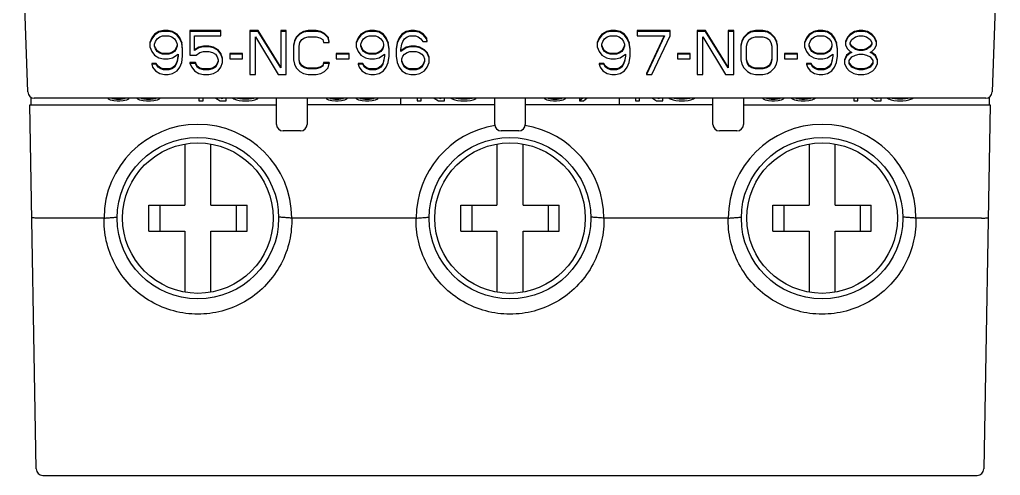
# Model space of a CAD drawing. Header units: millimetres. Extents: x -208796 to -83323, y 30910 to 103951.
# Drawn here: x -100477.19 to -100432.25, y 36242.1 to 36263.01 of the extents above; entities that cross this region are included whole.
import ezdxf
from ezdxf.enums import TextEntityAlignment as Align

# ---------------------------------------------------------------- set-up
doc = ezdxf.new("R2010")
doc.units = ezdxf.units.MM
doc.header["$LTSCALE"] = 3
doc.styles.add('WD_IEC', font='isocp2.shx')

# ---------------------------------------------------------------- blocks, each defined once
blk = doc.blocks.new('*U204')
at = {"color": 7, "linetype": 'Continuous'}
for p, q in [((0.405, -75.56), (0.031, -64.849)), ((44.969, -64.849), (44.595, -75.56)), ((6.417, -72.793), (6.208, -72.919)), ((6.625, -72.751), (6.417, -72.793)), ((6.625, -72.786), (6.417, -72.828)), ((6.417, -72.793), (6.417, -72.828)), ((6.833, -72.751), (6.625, -72.751)), ((6.625, -72.751), (6.625, -72.786)), ((6.833, -72.786), (6.625, -72.786)), ((7.042, -72.793), (6.833, -72.751)), ((6.833, -72.751), (6.833, -72.786)), ((7.042, -72.828), (6.833, -72.786)), ((7.25, -72.919), (7.042, -72.793)), ((7.042, -72.793), (7.042, -72.828)), ((9.25, -72.751), (7.833, -72.751)), ((7.833, -72.751), (7.833, -73.876)), ((9.25, -72.786), (7.833, -72.786)), ((9.25, -72.996), (9.25, -72.751)), ((10.958, -72.751), (10.583, -72.751)), ((10.583, -72.751), (10.583, -74.756)), ((10.958, -72.786), (10.583, -72.786)), ((12, -74.428), (10.958, -72.751)), ((10.958, -72.751), (10.958, -72.786)), ((12, -74.462), (10.958, -72.786)), ((12.25, -72.751), (12, -72.751)), ((12, -72.751), (12, -74.462)), ((12.25, -72.786), (12, -72.786)), ((12.25, -74.756), (12.25, -72.751)), ((13.042, -72.793), (12.875, -72.877)), ((13.25, -72.751), (13.042, -72.793)), ((13.25, -72.786), (13.042, -72.828)), ((13.042, -72.793), (13.042, -72.828)), ((13.625, -72.751), (13.25, -72.751)), ((13.25, -72.751), (13.25, -72.786)), ((13.625, -72.786), (13.25, -72.786)), ((13.833, -72.793), (13.625, -72.751)), ((13.625, -72.751), (13.625, -72.786)), ((13.833, -72.828), (13.625, -72.786)), ((14, -72.877), (13.833, -72.793)), ((13.833, -72.793), (13.833, -72.828)), ((15.875, -72.793), (15.667, -72.919)), ((16.083, -72.751), (15.875, -72.793)), ((16.083, -72.786), (15.875, -72.828)), ((15.875, -72.793), (15.875, -72.828)), ((16.292, -72.751), (16.083, -72.751)), ((16.083, -72.751), (16.083, -72.786)), ((16.292, -72.786), (16.083, -72.786)), ((16.5, -72.793), (16.292, -72.751)), ((16.292, -72.751), (16.292, -72.786)), ((16.5, -72.828), (16.292, -72.786)), ((16.708, -72.919), (16.5, -72.793)), ((16.5, -72.793), (16.5, -72.828)), ((17.75, -72.793), (17.542, -72.919)), ((17.958, -72.751), (17.75, -72.793)), ((17.958, -72.786), (17.75, -72.828)), ((17.75, -72.793), (17.75, -72.828)), ((18.125, -72.751), (17.958, -72.751)), ((17.958, -72.751), (17.958, -72.786)), ((18.125, -72.786), (17.958, -72.786)), ((18.333, -72.793), (18.125, -72.751)), ((18.125, -72.751), (18.125, -72.786)), ((18.333, -72.828), (18.125, -72.786)), ((18.542, -72.919), (18.333, -72.793)), ((18.333, -72.793), (18.333, -72.828)), ((26.917, -72.793), (26.708, -72.919)), ((27.125, -72.751), (26.917, -72.793)), ((27.125, -72.786), (26.917, -72.828)), ((26.917, -72.793), (26.917, -72.828)), ((27.333, -72.751), (27.125, -72.751)), ((27.125, -72.751), (27.125, -72.786)), ((27.333, -72.786), (27.125, -72.786)), ((27.542, -72.793), (27.333, -72.751)), ((27.333, -72.751), (27.333, -72.786)), ((27.542, -72.828), (27.333, -72.786)), ((27.75, -72.919), (27.542, -72.793)), ((27.542, -72.793), (27.542, -72.828)), ((29.833, -72.751), (28.333, -72.751)), ((28.333, -72.751), (28.333, -72.996)), ((29.833, -72.786), (28.333, -72.786)), ((29.833, -72.996), (29.833, -72.751)), ((31.458, -72.751), (31.083, -72.751)), ((31.083, -72.751), (31.083, -74.756)), ((31.458, -72.786), (31.083, -72.786)), ((32.5, -74.428), (31.458, -72.751)), ((31.458, -72.751), (31.458, -72.786)), ((32.5, -74.462), (31.458, -72.786)), ((32.75, -72.751), (32.5, -72.751)), ((32.5, -72.751), (32.5, -74.462)), ((32.75, -72.786), (32.5, -72.786)), ((32.75, -74.756), (32.75, -72.751)), ((33.542, -72.793), (33.375, -72.877)), ((33.75, -72.751), (33.542, -72.793)), ((33.75, -72.786), (33.542, -72.828)), ((33.542, -72.793), (33.542, -72.828)), ((34.083, -72.751), (33.75, -72.751)), ((33.75, -72.751), (33.75, -72.786)), ((34.083, -72.786), (33.75, -72.786)), ((34.292, -72.793), (34.083, -72.751)), ((34.083, -72.751), (34.083, -72.786)), ((34.292, -72.828), (34.083, -72.786)), ((34.458, -72.877), (34.292, -72.793)), ((34.292, -72.793), (34.292, -72.828)), ((36.417, -72.793), (36.208, -72.919)), ((36.625, -72.751), (36.417, -72.793)), ((36.625, -72.786), (36.417, -72.828)), ((36.417, -72.793), (36.417, -72.828)), ((36.833, -72.751), (36.625, -72.751)), ((36.625, -72.751), (36.625, -72.786)), ((36.833, -72.786), (36.625, -72.786)), ((37.042, -72.793), (36.833, -72.751)), ((36.833, -72.751), (36.833, -72.786)), ((37.042, -72.828), (36.833, -72.786)), ((37.25, -72.919), (37.042, -72.793)), ((37.042, -72.793), (37.042, -72.828)), ((38.292, -72.793), (38.083, -72.919)), ((38.5, -72.751), (38.292, -72.793)), ((38.5, -72.786), (38.292, -72.828)), ((38.292, -72.793), (38.292, -72.828)), ((38.667, -72.751), (38.5, -72.751)), ((38.5, -72.751), (38.5, -72.786)), ((38.667, -72.786), (38.5, -72.786)), ((38.875, -72.793), (38.667, -72.751)), ((38.667, -72.751), (38.667, -72.786)), ((38.875, -72.828), (38.667, -72.786)), ((39.083, -72.919), (38.875, -72.793)), ((38.875, -72.793), (38.875, -72.828)), ((6.083, -73.087), (6, -73.296)), ((6.083, -73.121), (6, -73.331)), ((6.208, -72.919), (6.083, -73.087)), ((6.208, -72.954), (6.083, -73.121)), ((6.083, -73.087), (6.083, -73.121)), ((6.417, -72.828), (6.208, -72.954)), ((6.208, -72.919), (6.208, -72.954)), ((6.208, -73.373), (6.25, -73.247)), ((6.25, -73.247), (6.333, -73.121)), ((6.333, -73.121), (6.458, -73.037)), ((6.458, -73.037), (6.583, -72.996)), ((6.583, -72.996), (6.875, -72.996)), ((6.875, -72.996), (7, -73.037)), ((7, -73.037), (7.125, -73.121)), ((7.25, -72.954), (7.042, -72.828)), ((7.125, -73.121), (7.208, -73.247)), ((7.208, -73.247), (7.25, -73.373)), ((7.375, -73.087), (7.25, -72.919)), ((7.25, -72.919), (7.25, -72.954)), ((7.375, -73.121), (7.25, -72.954)), ((7.458, -73.296), (7.375, -73.087)), ((7.375, -73.087), (7.375, -73.121)), ((7.458, -73.331), (7.375, -73.121)), ((8.042, -72.996), (9.25, -72.996)), ((8.042, -73.666), (8.042, -72.996)), ((10.833, -73.037), (11.875, -74.756)), ((10.833, -74.756), (10.833, -73.037)), ((12.625, -73.212), (12.583, -73.422)), ((12.625, -73.247), (12.583, -73.457)), ((12.708, -73.045), (12.625, -73.212)), ((12.708, -73.079), (12.625, -73.247)), ((12.625, -73.212), (12.625, -73.247)), ((12.875, -72.877), (12.708, -73.045)), ((12.875, -72.912), (12.708, -73.079)), ((12.708, -73.045), (12.708, -73.079)), ((13.042, -72.828), (12.875, -72.912)), ((12.875, -72.877), (12.875, -72.912)), ((12.875, -73.289), (12.958, -73.163)), ((12.958, -73.163), (13.083, -73.079)), ((13.083, -73.079), (13.25, -73.037)), ((13.25, -73.037), (13.625, -73.037)), ((13.625, -73.037), (13.792, -73.079)), ((13.792, -73.079), (13.917, -73.163)), ((14, -72.912), (13.833, -72.828)), ((13.917, -73.163), (13.958, -73.289)), ((14.167, -73.045), (14, -72.877)), ((14, -72.877), (14, -72.912)), ((14.167, -73.079), (14, -72.912)), ((14.208, -73.254), (14.167, -73.045)), ((14.167, -73.045), (14.167, -73.079)), ((14.208, -73.289), (14.167, -73.079)), ((15.542, -73.087), (15.458, -73.296)), ((15.542, -73.121), (15.458, -73.331)), ((15.667, -72.919), (15.542, -73.087)), ((15.667, -72.954), (15.542, -73.121)), ((15.542, -73.087), (15.542, -73.121)), ((15.875, -72.828), (15.667, -72.954)), ((15.667, -72.919), (15.667, -72.954)), ((15.667, -73.373), (15.708, -73.247)), ((15.708, -73.247), (15.792, -73.121)), ((15.792, -73.121), (15.917, -73.037)), ((15.917, -73.037), (16.042, -72.996)), ((16.042, -72.996), (16.333, -72.996)), ((16.333, -72.996), (16.458, -73.037)), ((16.458, -73.037), (16.583, -73.121)), ((16.708, -72.954), (16.5, -72.828)), ((16.583, -73.121), (16.667, -73.247)), ((16.667, -73.247), (16.708, -73.373)), ((16.833, -73.087), (16.708, -72.919)), ((16.708, -72.919), (16.708, -72.954)), ((16.833, -73.121), (16.708, -72.954)), ((16.917, -73.296), (16.833, -73.087)), ((16.833, -73.087), (16.833, -73.121)), ((16.917, -73.331), (16.833, -73.121)), ((17.417, -73.087), (17.333, -73.296)), ((17.417, -73.121), (17.333, -73.331)), ((17.542, -72.919), (17.417, -73.087)), ((17.542, -72.954), (17.417, -73.121)), ((17.417, -73.087), (17.417, -73.121)), ((17.75, -72.828), (17.542, -72.954)), ((17.542, -72.919), (17.542, -72.954)), ((17.542, -73.373), (17.583, -73.247)), ((17.583, -73.247), (17.667, -73.121)), ((17.667, -73.121), (17.792, -73.037)), ((17.792, -73.037), (17.917, -72.996)), ((17.917, -72.996), (18.167, -72.996)), ((18.167, -72.996), (18.292, -73.037)), ((18.292, -73.037), (18.417, -73.121)), ((18.542, -72.954), (18.333, -72.828)), ((18.417, -73.121), (18.5, -73.247)), ((18.5, -73.247), (18.708, -73.247)), ((18.667, -73.087), (18.542, -72.919)), ((18.542, -72.919), (18.542, -72.954)), ((18.667, -73.121), (18.542, -72.954)), ((18.708, -73.212), (18.667, -73.087)), ((18.667, -73.087), (18.667, -73.121)), ((18.708, -73.247), (18.667, -73.121)), ((26.583, -73.087), (26.5, -73.296)), ((26.583, -73.121), (26.5, -73.331)), ((26.708, -72.919), (26.583, -73.087)), ((26.708, -72.954), (26.583, -73.121)), ((26.583, -73.087), (26.583, -73.121)), ((26.917, -72.828), (26.708, -72.954)), ((26.708, -72.919), (26.708, -72.954)), ((26.708, -73.373), (26.75, -73.247)), ((26.75, -73.247), (26.833, -73.121)), ((26.833, -73.121), (26.958, -73.037)), ((26.958, -73.037), (27.083, -72.996)), ((27.083, -72.996), (27.375, -72.996)), ((27.375, -72.996), (27.5, -73.037)), ((27.5, -73.037), (27.625, -73.121)), ((27.75, -72.954), (27.542, -72.828)), ((27.625, -73.121), (27.708, -73.247)), ((27.708, -73.247), (27.75, -73.373)), ((27.875, -73.087), (27.75, -72.919)), ((27.75, -72.919), (27.75, -72.954)), ((27.875, -73.121), (27.75, -72.954)), ((27.958, -73.296), (27.875, -73.087)), ((27.875, -73.087), (27.875, -73.121)), ((27.958, -73.331), (27.875, -73.121)), ((28.333, -72.996), (29.583, -72.996)), ((29.567, -72.996), (28.75, -74.721)), ((29.583, -72.996), (28.75, -74.756)), ((29, -74.756), (29.833, -72.996)), ((31.333, -73.037), (32.375, -74.756)), ((31.333, -74.756), (31.333, -73.037)), ((33.125, -73.212), (33.083, -73.422)), ((33.125, -73.247), (33.083, -73.457)), ((33.208, -73.045), (33.125, -73.212)), ((33.208, -73.079), (33.125, -73.247)), ((33.125, -73.212), (33.125, -73.247)), ((33.375, -72.877), (33.208, -73.045)), ((33.375, -72.912), (33.208, -73.079)), ((33.208, -73.045), (33.208, -73.079)), ((33.542, -72.828), (33.375, -72.912)), ((33.375, -72.877), (33.375, -72.912)), ((33.375, -73.289), (33.458, -73.163)), ((33.458, -73.163), (33.583, -73.079)), ((33.583, -73.079), (33.75, -73.037)), ((33.75, -73.037), (34.083, -73.037)), ((34.083, -73.037), (34.25, -73.079)), ((34.25, -73.079), (34.375, -73.163)), ((34.458, -72.912), (34.292, -72.828)), ((34.375, -73.163), (34.458, -73.289)), ((34.625, -73.045), (34.458, -72.877)), ((34.458, -72.877), (34.458, -72.912)), ((34.625, -73.079), (34.458, -72.912)), ((34.708, -73.212), (34.625, -73.045)), ((34.625, -73.045), (34.625, -73.079)), ((34.708, -73.247), (34.625, -73.079)), ((34.75, -73.422), (34.708, -73.212)), ((34.708, -73.212), (34.708, -73.247)), ((34.75, -73.457), (34.708, -73.247)), ((36.083, -73.087), (36, -73.296)), ((36.083, -73.121), (36, -73.331)), ((36.208, -72.919), (36.083, -73.087)), ((36.208, -72.954), (36.083, -73.121)), ((36.083, -73.087), (36.083, -73.121)), ((36.417, -72.828), (36.208, -72.954)), ((36.208, -72.919), (36.208, -72.954)), ((36.208, -73.373), (36.25, -73.247)), ((36.25, -73.247), (36.333, -73.121)), ((36.333, -73.121), (36.458, -73.037)), ((36.458, -73.037), (36.583, -72.996)), ((36.583, -72.996), (36.875, -72.996)), ((36.875, -72.996), (37, -73.037)), ((37, -73.037), (37.125, -73.121)), ((37.25, -72.954), (37.042, -72.828)), ((37.125, -73.121), (37.208, -73.247)), ((37.208, -73.247), (37.25, -73.373)), ((37.375, -73.087), (37.25, -72.919)), ((37.25, -72.919), (37.25, -72.954)), ((37.375, -73.121), (37.25, -72.954)), ((37.458, -73.296), (37.375, -73.087)), ((37.375, -73.087), (37.375, -73.121)), ((37.458, -73.331), (37.375, -73.121)), ((37.958, -73.045), (37.875, -73.254)), ((37.958, -73.079), (37.875, -73.289)), ((38.083, -72.919), (37.958, -73.045)), ((38.083, -72.954), (37.958, -73.079)), ((37.958, -73.045), (37.958, -73.079)), ((38.292, -72.828), (38.083, -72.954)), ((38.083, -72.919), (38.083, -72.954)), ((38.083, -73.289), (38.167, -73.163)), ((38.167, -73.163), (38.333, -73.037)), ((38.333, -73.037), (38.5, -72.996)), ((38.5, -72.996), (38.667, -72.996)), ((38.667, -72.996), (38.833, -73.037)), ((38.833, -73.037), (39, -73.163)), ((39.083, -72.954), (38.875, -72.828)), ((39, -73.163), (39.083, -73.289)), ((39.208, -73.045), (39.083, -72.919)), ((39.083, -72.919), (39.083, -72.954)), ((39.208, -73.079), (39.083, -72.954)), ((39.292, -73.254), (39.208, -73.045)), ((39.208, -73.045), (39.208, -73.079)), ((39.292, -73.289), (39.208, -73.079)), ((6, -73.296), (6, -73.498)), ((6, -73.498), (6.083, -73.708)), ((6.208, -73.457), (6.208, -73.373)), ((6.25, -73.582), (6.208, -73.457)), ((6.25, -73.548), (6.219, -73.453)), ((6.333, -73.673), (6.25, -73.548)), ((6.333, -73.708), (6.25, -73.582)), ((6.458, -73.757), (6.333, -73.673)), ((6.333, -73.673), (6.333, -73.708)), ((7.125, -73.673), (7, -73.757)), ((7.208, -73.548), (7.125, -73.673)), ((7.208, -73.582), (7.125, -73.708)), ((7.125, -73.673), (7.125, -73.708)), ((7.25, -73.422), (7.208, -73.548)), ((7.25, -73.457), (7.208, -73.582)), ((7.208, -73.548), (7.208, -73.582)), ((7.25, -73.373), (7.25, -73.457)), ((7.5, -73.589), (7.458, -73.296)), ((7.458, -73.296), (7.458, -73.331)), ((7.5, -73.624), (7.458, -73.331)), ((7.5, -73.918), (7.5, -73.624)), ((8.25, -73.506), (8.042, -73.631)), ((8.25, -73.54), (8.042, -73.666)), ((8.458, -73.464), (8.25, -73.506)), ((8.458, -73.498), (8.25, -73.54)), ((8.25, -73.506), (8.25, -73.54)), ((8.708, -73.464), (8.458, -73.464)), ((8.458, -73.464), (8.458, -73.498)), ((8.708, -73.498), (8.458, -73.498)), ((8.917, -73.506), (8.708, -73.464)), ((8.708, -73.464), (8.708, -73.498)), ((8.917, -73.54), (8.708, -73.498)), ((9.125, -73.631), (8.917, -73.506)), ((8.917, -73.506), (8.917, -73.54)), ((9.125, -73.666), (8.917, -73.54)), ((9.25, -73.799), (9.125, -73.631)), ((9.125, -73.631), (9.125, -73.666)), ((9.25, -73.834), (9.125, -73.666)), ((12.583, -73.457), (12.583, -74.085)), ((12.833, -73.457), (12.875, -73.289)), ((12.833, -74.085), (12.833, -73.457)), ((13.958, -73.289), (14.208, -73.289)), ((15.458, -73.296), (15.458, -73.498)), ((15.458, -73.498), (15.542, -73.708)), ((15.667, -73.457), (15.667, -73.373)), ((15.708, -73.582), (15.667, -73.457)), ((15.708, -73.548), (15.677, -73.453)), ((15.792, -73.673), (15.708, -73.548)), ((15.708, -73.548), (15.708, -73.582)), ((15.792, -73.708), (15.708, -73.582)), ((15.917, -73.757), (15.792, -73.673)), ((15.792, -73.673), (15.792, -73.708)), ((16.583, -73.673), (16.458, -73.757)), ((16.667, -73.548), (16.583, -73.673)), ((16.667, -73.582), (16.583, -73.708)), ((16.583, -73.673), (16.583, -73.708)), ((16.708, -73.422), (16.667, -73.548)), ((16.708, -73.457), (16.667, -73.582)), ((16.667, -73.548), (16.667, -73.582)), ((16.708, -73.373), (16.708, -73.457)), ((16.958, -73.589), (16.917, -73.296)), ((16.917, -73.296), (16.917, -73.331)), ((16.958, -73.624), (16.917, -73.331)), ((16.958, -73.918), (16.958, -73.624)), ((17.333, -73.296), (17.292, -73.589)), ((17.333, -73.331), (17.292, -73.624)), ((17.292, -73.624), (17.292, -73.918)), ((17.333, -73.296), (17.333, -73.331)), ((17.5, -73.624), (17.542, -73.373)), ((17.75, -73.506), (17.5, -73.673)), ((17.75, -73.54), (17.5, -73.708)), ((17.5, -73.708), (17.5, -73.624)), ((17.958, -73.464), (17.75, -73.506)), ((17.958, -73.498), (17.75, -73.54)), ((17.75, -73.506), (17.75, -73.54)), ((18.167, -73.464), (17.958, -73.464)), ((17.958, -73.464), (17.958, -73.498)), ((18.167, -73.498), (17.958, -73.498)), ((18.375, -73.506), (18.167, -73.464)), ((18.167, -73.464), (18.167, -73.498)), ((18.375, -73.54), (18.167, -73.498)), ((18.583, -73.631), (18.375, -73.506)), ((18.375, -73.506), (18.375, -73.54)), ((18.583, -73.666), (18.375, -73.54)), ((18.708, -73.757), (18.583, -73.631)), ((18.583, -73.631), (18.583, -73.666)), ((18.708, -73.792), (18.583, -73.666)), ((26.5, -73.296), (26.5, -73.498)), ((26.5, -73.498), (26.583, -73.708)), ((26.708, -73.457), (26.708, -73.373)), ((26.75, -73.582), (26.708, -73.457)), ((26.75, -73.548), (26.719, -73.453)), ((26.833, -73.673), (26.75, -73.548)), ((26.75, -73.548), (26.75, -73.582)), ((26.833, -73.708), (26.75, -73.582)), ((26.958, -73.757), (26.833, -73.673)), ((26.833, -73.673), (26.833, -73.708)), ((27.625, -73.673), (27.5, -73.757)), ((27.708, -73.548), (27.625, -73.673)), ((27.708, -73.582), (27.625, -73.708)), ((27.625, -73.673), (27.625, -73.708)), ((27.75, -73.422), (27.708, -73.548)), ((27.75, -73.457), (27.708, -73.582)), ((27.708, -73.548), (27.708, -73.582)), ((27.75, -73.373), (27.75, -73.457)), ((28, -73.589), (27.958, -73.296)), ((27.958, -73.296), (27.958, -73.331)), ((28, -73.624), (27.958, -73.331)), ((28, -73.918), (28, -73.624)), ((33.083, -73.457), (33.083, -74.085)), ((33.333, -73.457), (33.375, -73.289)), ((33.333, -74.085), (33.333, -73.457)), ((34.458, -73.289), (34.5, -73.457)), ((34.5, -73.457), (34.5, -74.085)), ((34.75, -74.085), (34.75, -73.457)), ((36, -73.296), (36, -73.498)), ((36, -73.498), (36.083, -73.708)), ((36.208, -73.457), (36.208, -73.373)), ((36.25, -73.582), (36.208, -73.457)), ((36.25, -73.548), (36.219, -73.453)), ((36.333, -73.673), (36.25, -73.548)), ((36.25, -73.548), (36.25, -73.582)), ((36.333, -73.708), (36.25, -73.582)), ((36.458, -73.757), (36.333, -73.673)), ((36.333, -73.673), (36.333, -73.708)), ((37.125, -73.673), (37, -73.757)), ((37.208, -73.548), (37.125, -73.673)), ((37.208, -73.582), (37.125, -73.708)), ((37.125, -73.673), (37.125, -73.708)), ((37.25, -73.422), (37.208, -73.548)), ((37.25, -73.457), (37.208, -73.582)), ((37.208, -73.548), (37.208, -73.582)), ((37.25, -73.373), (37.25, -73.457)), ((37.5, -73.589), (37.458, -73.296)), ((37.458, -73.296), (37.458, -73.331)), ((37.5, -73.624), (37.458, -73.331)), ((37.5, -73.918), (37.5, -73.624)), ((37.875, -73.254), (37.875, -73.415)), ((37.875, -73.415), (37.958, -73.582)), ((37.958, -73.582), (38.083, -73.708)), ((38.083, -73.373), (38.083, -73.289)), ((38.167, -73.464), (38.083, -73.338)), ((38.167, -73.498), (38.083, -73.373)), ((38.333, -73.589), (38.167, -73.464)), ((38.167, -73.464), (38.167, -73.498)), ((38.333, -73.624), (38.167, -73.498)), ((38.5, -73.631), (38.333, -73.589)), ((38.333, -73.589), (38.333, -73.624)), ((38.5, -73.666), (38.333, -73.624)), ((38.667, -73.631), (38.5, -73.631)), ((38.5, -73.631), (38.5, -73.666)), ((38.667, -73.666), (38.5, -73.666)), ((38.833, -73.589), (38.667, -73.631)), ((38.833, -73.624), (38.667, -73.666)), ((38.667, -73.631), (38.667, -73.666)), ((39, -73.464), (38.833, -73.589)), ((39, -73.498), (38.833, -73.624)), ((38.833, -73.589), (38.833, -73.624)), ((39.083, -73.338), (39, -73.464)), ((39.083, -73.373), (39, -73.498)), ((39, -73.464), (39, -73.498)), ((39.083, -73.289), (39.083, -73.373)), ((39.083, -73.708), (39.208, -73.582)), ((39.208, -73.582), (39.292, -73.415)), ((39.292, -73.415), (39.292, -73.254)), ((6.083, -73.708), (6.208, -73.876)), ((6.208, -73.876), (6.417, -74.001)), ((6.458, -73.792), (6.333, -73.708)), ((6.417, -74.001), (6.625, -74.043)), ((6.583, -73.799), (6.458, -73.757)), ((6.458, -73.757), (6.458, -73.792)), ((6.583, -73.834), (6.458, -73.792)), ((6.875, -73.799), (6.583, -73.799)), ((6.583, -73.799), (6.583, -73.834)), ((6.875, -73.834), (6.583, -73.834)), ((6.625, -74.043), (6.833, -74.043)), ((6.833, -74.043), (7.042, -74.001)), ((7, -73.757), (6.875, -73.799)), ((7, -73.792), (6.875, -73.834)), ((6.875, -73.799), (6.875, -73.834)), ((7.125, -73.708), (7, -73.792)), ((7, -73.757), (7, -73.792)), ((7.042, -74.001), (7.292, -73.834)), ((7.25, -74.134), (7.208, -74.26)), ((7.286, -73.917), (7.25, -74.134)), ((7.292, -73.918), (7.25, -74.169)), ((7.25, -74.134), (7.25, -74.169)), ((7.292, -73.834), (7.292, -73.918)), ((7.458, -74.211), (7.5, -73.918)), ((7.833, -73.876), (8.125, -73.876)), ((8.125, -73.876), (8.292, -73.75)), ((8.292, -73.75), (8.458, -73.708)), ((8.458, -73.708), (8.708, -73.708)), ((8.708, -73.708), (8.875, -73.75)), ((8.875, -73.75), (9, -73.834)), ((9, -73.834), (9.083, -73.959)), ((9.083, -73.959), (9.125, -74.085)), ((9.125, -74.134), (9.083, -74.26)), ((9.125, -74.085), (9.125, -74.169)), ((9.333, -74.009), (9.25, -73.799)), ((9.25, -73.799), (9.25, -73.834)), ((9.333, -74.043), (9.25, -73.834)), ((9.333, -74.211), (9.333, -74.009)), ((10.25, -73.799), (9.667, -73.799)), ((9.667, -73.799), (9.667, -74.043)), ((10.25, -73.834), (9.667, -73.834)), ((9.667, -74.043), (10.25, -74.043)), ((10.25, -74.043), (10.25, -73.799)), ((12.583, -74.085), (12.625, -74.295)), ((12.875, -74.253), (12.833, -74.085)), ((12.875, -74.218), (12.841, -74.083)), ((15.125, -73.799), (14.542, -73.799)), ((14.542, -73.799), (14.542, -74.043)), ((15.125, -73.834), (14.542, -73.834)), ((14.542, -74.043), (15.125, -74.043)), ((15.125, -74.043), (15.125, -73.799)), ((15.542, -73.708), (15.667, -73.876)), ((15.667, -73.876), (15.875, -74.001)), ((15.917, -73.792), (15.792, -73.708)), ((15.875, -74.001), (16.083, -74.043)), ((16.042, -73.799), (15.917, -73.757)), ((15.917, -73.757), (15.917, -73.792)), ((16.042, -73.834), (15.917, -73.792)), ((16.333, -73.799), (16.042, -73.799)), ((16.042, -73.799), (16.042, -73.834)), ((16.333, -73.834), (16.042, -73.834)), ((16.083, -74.043), (16.292, -74.043)), ((16.292, -74.043), (16.5, -74.001)), ((16.458, -73.757), (16.333, -73.799)), ((16.458, -73.792), (16.333, -73.834)), ((16.333, -73.799), (16.333, -73.834)), ((16.583, -73.708), (16.458, -73.792)), ((16.458, -73.757), (16.458, -73.792)), ((16.5, -74.001), (16.75, -73.834)), ((16.708, -74.134), (16.667, -74.26)), ((16.744, -73.917), (16.708, -74.134)), ((16.75, -73.918), (16.708, -74.169)), ((16.708, -74.134), (16.708, -74.169)), ((16.75, -73.834), (16.75, -73.918)), ((16.917, -74.211), (16.958, -73.918)), ((17.292, -73.918), (17.333, -74.211)), ((17.542, -74.043), (17.583, -73.918)), ((17.542, -74.169), (17.542, -74.043)), ((17.583, -73.918), (17.667, -73.834)), ((17.667, -73.834), (17.792, -73.75)), ((17.792, -73.75), (17.917, -73.708)), ((17.917, -73.708), (18.208, -73.708)), ((18.208, -73.708), (18.333, -73.75)), ((18.333, -73.75), (18.458, -73.834)), ((18.458, -73.834), (18.542, -73.918)), ((18.542, -73.918), (18.583, -74.043)), ((18.583, -74.134), (18.542, -74.26)), ((18.583, -74.043), (18.583, -74.169)), ((18.792, -73.967), (18.708, -73.757)), ((18.708, -73.757), (18.708, -73.792)), ((18.792, -74.001), (18.708, -73.792)), ((18.792, -74.211), (18.792, -73.967)), ((26.583, -73.708), (26.708, -73.876)), ((26.708, -73.876), (26.917, -74.001)), ((26.958, -73.792), (26.833, -73.708)), ((26.917, -74.001), (27.125, -74.043)), ((27.083, -73.799), (26.958, -73.757)), ((26.958, -73.757), (26.958, -73.792)), ((27.083, -73.834), (26.958, -73.792)), ((27.375, -73.799), (27.083, -73.799)), ((27.083, -73.799), (27.083, -73.834)), ((27.375, -73.834), (27.083, -73.834)), ((27.125, -74.043), (27.333, -74.043)), ((27.333, -74.043), (27.542, -74.001)), ((27.5, -73.757), (27.375, -73.799)), ((27.5, -73.792), (27.375, -73.834)), ((27.375, -73.799), (27.375, -73.834)), ((27.625, -73.708), (27.5, -73.792)), ((27.5, -73.757), (27.5, -73.792)), ((27.542, -74.001), (27.792, -73.834)), ((27.75, -74.134), (27.708, -74.26)), ((27.786, -73.917), (27.75, -74.134)), ((27.792, -73.918), (27.75, -74.169)), ((27.75, -74.134), (27.75, -74.169)), ((27.792, -73.834), (27.792, -73.918)), ((27.958, -74.211), (28, -73.918)), ((30.75, -73.799), (30.167, -73.799)), ((30.167, -73.799), (30.167, -74.043)), ((30.75, -73.834), (30.167, -73.834)), ((30.167, -74.043), (30.75, -74.043)), ((30.75, -74.043), (30.75, -73.799)), ((33.083, -74.085), (33.125, -74.295)), ((33.375, -74.253), (33.333, -74.085)), ((33.375, -74.218), (33.341, -74.083)), ((34.5, -74.05), (34.458, -74.218)), ((34.5, -74.085), (34.458, -74.253)), ((34.708, -74.295), (34.75, -74.085)), ((35.667, -73.799), (35.083, -73.799)), ((35.083, -73.799), (35.083, -74.043)), ((35.667, -73.834), (35.083, -73.834)), ((35.083, -74.043), (35.667, -74.043)), ((35.667, -74.043), (35.667, -73.799)), ((36.083, -73.708), (36.208, -73.876)), ((36.208, -73.876), (36.417, -74.001)), ((36.458, -73.792), (36.333, -73.708)), ((36.417, -74.001), (36.625, -74.043)), ((36.583, -73.799), (36.458, -73.757)), ((36.458, -73.757), (36.458, -73.792)), ((36.583, -73.834), (36.458, -73.792)), ((36.875, -73.799), (36.583, -73.799)), ((36.583, -73.799), (36.583, -73.834)), ((36.875, -73.834), (36.583, -73.834)), ((36.625, -74.043), (36.833, -74.043)), ((36.833, -74.043), (37.042, -74.001)), ((37, -73.757), (36.875, -73.799)), ((37, -73.792), (36.875, -73.834)), ((36.875, -73.799), (36.875, -73.834)), ((37.125, -73.708), (37, -73.792)), ((37, -73.757), (37, -73.792)), ((37.042, -74.001), (37.292, -73.834)), ((37.25, -74.134), (37.208, -74.26)), ((37.286, -73.917), (37.25, -74.134)), ((37.292, -73.918), (37.25, -74.169)), ((37.25, -74.134), (37.25, -74.169)), ((37.292, -73.834), (37.292, -73.918)), ((37.458, -74.211), (37.5, -73.918)), ((37.917, -73.883), (37.833, -74.092)), ((37.917, -73.918), (37.833, -74.127)), ((37.833, -74.092), (37.833, -74.253)), ((38.083, -73.757), (37.917, -73.883)), ((38.083, -73.792), (37.917, -73.918)), ((37.917, -73.883), (37.917, -73.918)), ((38.042, -74.127), (38.167, -73.959)), ((38.042, -74.253), (38.042, -74.127)), ((38.083, -73.708), (38.167, -73.75)), ((38.132, -73.733), (38.083, -73.757)), ((38.167, -73.75), (38.083, -73.792)), ((38.083, -73.757), (38.083, -73.792)), ((38.167, -73.959), (38.333, -73.876)), ((38.333, -73.876), (38.5, -73.834)), ((38.5, -73.834), (38.667, -73.834)), ((38.667, -73.834), (38.833, -73.876)), ((38.833, -73.876), (39, -73.959)), ((39, -73.75), (39.083, -73.708)), ((39.083, -73.792), (39, -73.75)), ((39, -73.959), (39.125, -74.127)), ((39.083, -73.757), (39.035, -73.733)), ((39.25, -73.883), (39.083, -73.757)), ((39.083, -73.757), (39.083, -73.792)), ((39.25, -73.918), (39.083, -73.792)), ((39.125, -74.127), (39.125, -74.253)), ((39.333, -74.092), (39.25, -73.883)), ((39.25, -73.883), (39.25, -73.918)), ((39.333, -74.127), (39.25, -73.918)), ((39.333, -74.253), (39.333, -74.092)), ((6.292, -74.26), (6.083, -74.26)), ((6.083, -74.26), (6.083, -74.295)), ((6.292, -74.295), (6.083, -74.295)), ((6.083, -74.295), (6.125, -74.42)), ((6.125, -74.42), (6.25, -74.588)), ((6.25, -74.588), (6.458, -74.714)), ((6.375, -74.386), (6.292, -74.26)), ((6.292, -74.26), (6.292, -74.295)), ((6.375, -74.42), (6.292, -74.295)), ((6.5, -74.469), (6.375, -74.386)), ((6.375, -74.386), (6.375, -74.42)), ((6.5, -74.504), (6.375, -74.42)), ((6.625, -74.511), (6.5, -74.469)), ((6.5, -74.469), (6.5, -74.504)), ((6.625, -74.546), (6.5, -74.504)), ((6.875, -74.511), (6.625, -74.511)), ((6.625, -74.511), (6.625, -74.546)), ((6.875, -74.546), (6.625, -74.546)), ((7, -74.469), (6.875, -74.511)), ((7, -74.504), (6.875, -74.546)), ((6.875, -74.511), (6.875, -74.546)), ((7.125, -74.386), (7, -74.469)), ((7.125, -74.42), (7, -74.504)), ((7, -74.469), (7, -74.504)), ((7.042, -74.714), (7.25, -74.588)), ((7.208, -74.26), (7.125, -74.386)), ((7.208, -74.295), (7.125, -74.42)), ((7.125, -74.386), (7.125, -74.42)), ((7.25, -74.169), (7.208, -74.295)), ((7.208, -74.26), (7.208, -74.295)), ((7.25, -74.588), (7.375, -74.42)), ((7.375, -74.42), (7.458, -74.211)), ((8.083, -74.218), (7.833, -74.218)), ((7.833, -74.218), (7.833, -74.253)), ((8.083, -74.253), (7.833, -74.253)), ((7.833, -74.253), (7.917, -74.42)), ((7.917, -74.42), (8.042, -74.588)), ((8.042, -74.588), (8.25, -74.714)), ((8.167, -74.386), (8.083, -74.218)), ((8.083, -74.218), (8.083, -74.253)), ((8.167, -74.42), (8.083, -74.253)), ((8.292, -74.469), (8.167, -74.386)), ((8.167, -74.386), (8.167, -74.42)), ((8.292, -74.504), (8.167, -74.42)), ((8.458, -74.511), (8.292, -74.469)), ((8.292, -74.469), (8.292, -74.504)), ((8.458, -74.546), (8.292, -74.504)), ((8.708, -74.511), (8.458, -74.511)), ((8.458, -74.511), (8.458, -74.546)), ((8.708, -74.546), (8.458, -74.546)), ((8.875, -74.469), (8.708, -74.511)), ((8.875, -74.504), (8.708, -74.546)), ((8.708, -74.511), (8.708, -74.546)), ((9, -74.386), (8.875, -74.469)), ((9, -74.42), (8.875, -74.504)), ((8.875, -74.469), (8.875, -74.504)), ((8.917, -74.714), (9.125, -74.588)), ((9.083, -74.26), (9, -74.386)), ((9.083, -74.295), (9, -74.42)), ((9, -74.386), (9, -74.42)), ((9.125, -74.169), (9.083, -74.295)), ((9.083, -74.26), (9.083, -74.295)), ((9.125, -74.588), (9.25, -74.42)), ((9.25, -74.42), (9.333, -74.211)), ((12.625, -74.295), (12.708, -74.462)), ((12.708, -74.462), (12.875, -74.63)), ((12.958, -74.344), (12.875, -74.218)), ((12.875, -74.218), (12.875, -74.253)), ((12.958, -74.378), (12.875, -74.253)), ((13.083, -74.428), (12.958, -74.344)), ((12.958, -74.344), (12.958, -74.378)), ((13.083, -74.462), (12.958, -74.378)), ((13.25, -74.469), (13.083, -74.428)), ((13.083, -74.428), (13.083, -74.462)), ((13.25, -74.504), (13.083, -74.462)), ((13.625, -74.469), (13.25, -74.469)), ((13.25, -74.469), (13.25, -74.504)), ((13.625, -74.504), (13.25, -74.504)), ((13.792, -74.428), (13.625, -74.469)), ((13.792, -74.462), (13.625, -74.504)), ((13.625, -74.469), (13.625, -74.504)), ((13.917, -74.344), (13.792, -74.428)), ((13.917, -74.378), (13.792, -74.462)), ((13.792, -74.428), (13.792, -74.462)), ((13.958, -74.218), (13.917, -74.344)), ((13.958, -74.253), (13.917, -74.378)), ((13.917, -74.344), (13.917, -74.378)), ((14.208, -74.218), (13.958, -74.218)), ((13.958, -74.218), (13.958, -74.253)), ((14.208, -74.253), (13.958, -74.253)), ((14, -74.63), (14.167, -74.462)), ((14.167, -74.462), (14.208, -74.253)), ((14.208, -74.218), (14.208, -74.253)), ((15.75, -74.26), (15.542, -74.26)), ((15.542, -74.26), (15.542, -74.295)), ((15.75, -74.295), (15.542, -74.295)), ((15.542, -74.295), (15.583, -74.42)), ((15.583, -74.42), (15.708, -74.588)), ((15.708, -74.588), (15.917, -74.714)), ((15.833, -74.386), (15.75, -74.26)), ((15.75, -74.26), (15.75, -74.295)), ((15.833, -74.42), (15.75, -74.295)), ((15.958, -74.469), (15.833, -74.386)), ((15.833, -74.386), (15.833, -74.42)), ((15.958, -74.504), (15.833, -74.42)), ((16.083, -74.511), (15.958, -74.469)), ((15.958, -74.469), (15.958, -74.504)), ((16.083, -74.546), (15.958, -74.504)), ((16.333, -74.511), (16.083, -74.511)), ((16.083, -74.511), (16.083, -74.546)), ((16.333, -74.546), (16.083, -74.546)), ((16.458, -74.469), (16.333, -74.511)), ((16.458, -74.504), (16.333, -74.546)), ((16.333, -74.511), (16.333, -74.546)), ((16.583, -74.386), (16.458, -74.469)), ((16.583, -74.42), (16.458, -74.504)), ((16.458, -74.469), (16.458, -74.504)), ((16.5, -74.714), (16.708, -74.588)), ((16.667, -74.26), (16.583, -74.386)), ((16.667, -74.295), (16.583, -74.42)), ((16.583, -74.386), (16.583, -74.42)), ((16.708, -74.169), (16.667, -74.295)), ((16.667, -74.26), (16.667, -74.295)), ((16.708, -74.588), (16.833, -74.42)), ((16.833, -74.42), (16.917, -74.211)), ((17.333, -74.211), (17.417, -74.42)), ((17.417, -74.42), (17.542, -74.588)), ((17.583, -74.295), (17.542, -74.169)), ((17.542, -74.588), (17.75, -74.714)), ((17.583, -74.26), (17.552, -74.166)), ((17.667, -74.386), (17.583, -74.26)), ((17.667, -74.42), (17.583, -74.295)), ((17.792, -74.469), (17.667, -74.386)), ((17.667, -74.386), (17.667, -74.42)), ((17.792, -74.504), (17.667, -74.42)), ((17.917, -74.511), (17.792, -74.469)), ((17.792, -74.469), (17.792, -74.504)), ((17.917, -74.546), (17.792, -74.504)), ((18.208, -74.511), (17.917, -74.511)), ((17.917, -74.511), (17.917, -74.546)), ((18.208, -74.546), (17.917, -74.546)), ((18.333, -74.469), (18.208, -74.511)), ((18.333, -74.504), (18.208, -74.546)), ((18.208, -74.511), (18.208, -74.546)), ((18.458, -74.386), (18.333, -74.469)), ((18.458, -74.42), (18.333, -74.504)), ((18.333, -74.469), (18.333, -74.504)), ((18.375, -74.714), (18.583, -74.588)), ((18.542, -74.26), (18.458, -74.386)), ((18.542, -74.295), (18.458, -74.42)), ((18.458, -74.386), (18.458, -74.42)), ((18.583, -74.169), (18.542, -74.295)), ((18.542, -74.26), (18.542, -74.295)), ((18.583, -74.588), (18.708, -74.42)), ((18.708, -74.42), (18.792, -74.211)), ((26.792, -74.26), (26.583, -74.26)), ((26.583, -74.26), (26.583, -74.295)), ((26.792, -74.295), (26.583, -74.295)), ((26.583, -74.295), (26.625, -74.42)), ((26.625, -74.42), (26.75, -74.588)), ((26.75, -74.588), (26.958, -74.714)), ((26.875, -74.386), (26.792, -74.26)), ((26.792, -74.26), (26.792, -74.295)), ((26.875, -74.42), (26.792, -74.295)), ((27, -74.469), (26.875, -74.386)), ((26.875, -74.386), (26.875, -74.42)), ((27, -74.504), (26.875, -74.42)), ((27.125, -74.511), (27, -74.469)), ((27, -74.469), (27, -74.504)), ((27.125, -74.546), (27, -74.504)), ((27.375, -74.511), (27.125, -74.511)), ((27.125, -74.511), (27.125, -74.546)), ((27.375, -74.546), (27.125, -74.546)), ((27.5, -74.469), (27.375, -74.511)), ((27.5, -74.504), (27.375, -74.546)), ((27.375, -74.511), (27.375, -74.546)), ((27.625, -74.386), (27.5, -74.469)), ((27.625, -74.42), (27.5, -74.504)), ((27.5, -74.469), (27.5, -74.504)), ((27.542, -74.714), (27.75, -74.588)), ((27.708, -74.26), (27.625, -74.386)), ((27.708, -74.295), (27.625, -74.42)), ((27.625, -74.386), (27.625, -74.42)), ((27.75, -74.169), (27.708, -74.295)), ((27.708, -74.26), (27.708, -74.295)), ((27.75, -74.588), (27.875, -74.42)), ((27.875, -74.42), (27.958, -74.211)), ((33.125, -74.295), (33.208, -74.462)), ((33.208, -74.462), (33.375, -74.63)), ((33.458, -74.344), (33.375, -74.218)), ((33.375, -74.218), (33.375, -74.253)), ((33.458, -74.378), (33.375, -74.253)), ((33.583, -74.428), (33.458, -74.344)), ((33.458, -74.344), (33.458, -74.378)), ((33.583, -74.462), (33.458, -74.378)), ((33.75, -74.469), (33.583, -74.428)), ((33.583, -74.428), (33.583, -74.462)), ((33.75, -74.504), (33.583, -74.462)), ((34.083, -74.469), (33.75, -74.469)), ((33.75, -74.469), (33.75, -74.504)), ((34.083, -74.504), (33.75, -74.504)), ((34.25, -74.428), (34.083, -74.469)), ((34.25, -74.462), (34.083, -74.504)), ((34.083, -74.469), (34.083, -74.504)), ((34.375, -74.344), (34.25, -74.428)), ((34.375, -74.378), (34.25, -74.462)), ((34.25, -74.428), (34.25, -74.462)), ((34.458, -74.218), (34.375, -74.344)), ((34.458, -74.253), (34.375, -74.378)), ((34.375, -74.344), (34.375, -74.378)), ((34.458, -74.218), (34.458, -74.253)), ((34.458, -74.63), (34.625, -74.462)), ((34.625, -74.462), (34.708, -74.295)), ((36.292, -74.26), (36.083, -74.26)), ((36.083, -74.26), (36.083, -74.295)), ((36.292, -74.295), (36.083, -74.295)), ((36.083, -74.295), (36.125, -74.42)), ((36.125, -74.42), (36.25, -74.588)), ((36.25, -74.588), (36.458, -74.714)), ((36.375, -74.386), (36.292, -74.26)), ((36.292, -74.26), (36.292, -74.295)), ((36.375, -74.42), (36.292, -74.295)), ((36.5, -74.469), (36.375, -74.386)), ((36.375, -74.386), (36.375, -74.42)), ((36.5, -74.504), (36.375, -74.42)), ((36.625, -74.511), (36.5, -74.469)), ((36.5, -74.469), (36.5, -74.504)), ((36.625, -74.546), (36.5, -74.504)), ((36.875, -74.511), (36.625, -74.511)), ((36.625, -74.511), (36.625, -74.546)), ((36.875, -74.546), (36.625, -74.546)), ((37, -74.469), (36.875, -74.511)), ((37, -74.504), (36.875, -74.546)), ((36.875, -74.511), (36.875, -74.546)), ((37.125, -74.386), (37, -74.469)), ((37.125, -74.42), (37, -74.504)), ((37, -74.469), (37, -74.504)), ((37.042, -74.714), (37.25, -74.588)), ((37.208, -74.26), (37.125, -74.386)), ((37.208, -74.295), (37.125, -74.42)), ((37.125, -74.386), (37.125, -74.42)), ((37.25, -74.169), (37.208, -74.295)), ((37.208, -74.26), (37.208, -74.295)), ((37.25, -74.588), (37.375, -74.42)), ((37.375, -74.42), (37.458, -74.211)), ((37.833, -74.253), (37.917, -74.462)), ((37.917, -74.462), (38.042, -74.588)), ((38.167, -74.386), (38.042, -74.218)), ((38.167, -74.42), (38.042, -74.253)), ((38.042, -74.588), (38.25, -74.714)), ((38.333, -74.469), (38.167, -74.386)), ((38.167, -74.386), (38.167, -74.42)), ((38.333, -74.504), (38.167, -74.42)), ((38.5, -74.511), (38.333, -74.469)), ((38.333, -74.469), (38.333, -74.504)), ((38.5, -74.546), (38.333, -74.504)), ((38.667, -74.511), (38.5, -74.511)), ((38.5, -74.511), (38.5, -74.546)), ((38.667, -74.546), (38.5, -74.546)), ((38.833, -74.469), (38.667, -74.511)), ((38.833, -74.504), (38.667, -74.546)), ((38.667, -74.511), (38.667, -74.546)), ((39, -74.386), (38.833, -74.469)), ((39, -74.42), (38.833, -74.504)), ((38.833, -74.469), (38.833, -74.504)), ((38.917, -74.714), (39.125, -74.588)), ((39.125, -74.218), (39, -74.386)), ((39.125, -74.253), (39, -74.42)), ((39, -74.386), (39, -74.42)), ((39.125, -74.588), (39.25, -74.462)), ((39.25, -74.462), (39.333, -74.253)), ((6.458, -74.714), (6.667, -74.756)), ((6.667, -74.756), (6.833, -74.756)), ((6.833, -74.756), (7.042, -74.714)), ((8.25, -74.714), (8.458, -74.756)), ((8.458, -74.756), (8.708, -74.756)), ((8.708, -74.756), (8.917, -74.714)), ((10.583, -74.756), (10.833, -74.756)), ((11.875, -74.756), (12.25, -74.756)), ((12.875, -74.63), (13.042, -74.714)), ((13.042, -74.714), (13.25, -74.756)), ((13.25, -74.756), (13.625, -74.756)), ((13.625, -74.756), (13.833, -74.714)), ((13.833, -74.714), (14, -74.63)), ((15.917, -74.714), (16.125, -74.756)), ((16.125, -74.756), (16.292, -74.756)), ((16.292, -74.756), (16.5, -74.714)), ((17.75, -74.714), (17.958, -74.756)), ((17.958, -74.756), (18.167, -74.756)), ((18.167, -74.756), (18.375, -74.714)), ((26.958, -74.714), (27.167, -74.756)), ((27.167, -74.756), (27.333, -74.756)), ((27.333, -74.756), (27.542, -74.714)), ((28.75, -74.721), (28.75, -74.756)), ((28.75, -74.756), (29, -74.756)), ((31.083, -74.756), (31.333, -74.756)), ((32.375, -74.756), (32.75, -74.756)), ((33.375, -74.63), (33.542, -74.714)), ((33.542, -74.714), (33.75, -74.756)), ((33.75, -74.756), (34.083, -74.756)), ((34.083, -74.756), (34.292, -74.714)), ((34.292, -74.714), (34.458, -74.63)), ((36.458, -74.714), (36.667, -74.756)), ((36.667, -74.756), (36.833, -74.756)), ((36.833, -74.756), (37.042, -74.714)), ((38.25, -74.714), (38.458, -74.756)), ((38.458, -74.756), (38.708, -74.756)), ((38.708, -74.756), (38.917, -74.714)), ((0.542, -75.8), (0.548, -76.149)), ((44.295, -75.85), (0.705, -75.85)), ((4.072, -75.85), (4.094, -75.874)), ((4.094, -75.874), (4.187, -75.921)), ((4.187, -75.921), (4.344, -75.955)), ((4.281, -75.874), (4.238, -75.85)), ((4.281, -75.85), (4.281, -75.874)), ((4.375, -75.897), (4.281, -75.874)), ((4.375, -75.85), (4.375, -75.897)), ((4.469, -75.909), (4.375, -75.897)), ((4.469, -75.85), (4.469, -75.909)), ((4.656, -75.909), (4.469, -75.909)), ((4.656, -75.85), (4.656, -75.909)), ((4.75, -75.897), (4.656, -75.909)), ((4.75, -75.85), (4.75, -75.897)), ((4.844, -75.874), (4.75, -75.897)), ((4.781, -75.955), (4.937, -75.921)), ((4.844, -75.85), (4.844, -75.874)), ((4.887, -75.85), (4.844, -75.874)), ((4.937, -75.921), (5.031, -75.874)), ((5.031, -75.874), (5.057, -75.85)), ((5.405, -75.85), (5.437, -75.874)), ((5.437, -75.874), (5.531, -75.921)), ((5.531, -75.921), (5.687, -75.955)), ((5.625, -75.874), (5.592, -75.85)), ((5.625, -75.85), (5.625, -75.874)), ((5.719, -75.897), (5.625, -75.874)), ((5.719, -75.85), (5.719, -75.897)), ((5.844, -75.909), (5.719, -75.897)), ((5.844, -75.85), (5.844, -75.909)), ((6.031, -75.909), (5.844, -75.909)), ((6.031, -75.85), (6.031, -75.909)), ((6.156, -75.897), (6.031, -75.909)), ((6.156, -75.85), (6.156, -75.897)), ((6.25, -75.874), (6.156, -75.897)), ((6.188, -75.955), (6.344, -75.921)), ((6.25, -75.85), (6.25, -75.874)), ((6.293, -75.85), (6.25, -75.874)), ((6.344, -75.921), (6.437, -75.874)), ((6.437, -75.874), (6.464, -75.85)), ((8.25, -75.85), (8.25, -75.967)), ((8.437, -75.967), (8.437, -75.85)), ((9.027, -75.85), (9.219, -75.967)), ((9.313, -75.886), (9.252, -75.85)), ((9.313, -75.85), (9.313, -75.886)), ((9.5, -75.967), (9.5, -75.85)), ((9.796, -75.85), (9.844, -75.886)), ((9.844, -75.886), (9.969, -75.932)), ((9.969, -75.932), (10.094, -75.955)), ((10.031, -75.863), (10.009, -75.85)), ((10.031, -75.85), (10.031, -75.863)), ((10.125, -75.886), (10.031, -75.863)), ((10.125, -75.85), (10.125, -75.886)), ((10.25, -75.897), (10.125, -75.886)), ((10.25, -75.85), (10.25, -75.897)), ((10.531, -75.897), (10.25, -75.897)), ((10.531, -75.85), (10.531, -75.897)), ((10.656, -75.886), (10.531, -75.897)), ((10.656, -75.85), (10.656, -75.886)), ((10.75, -75.863), (10.656, -75.886)), ((10.688, -75.955), (10.812, -75.932)), ((10.75, -75.85), (10.75, -75.863)), ((10.761, -75.85), (10.75, -75.863)), ((10.812, -75.932), (10.937, -75.886)), ((10.937, -75.886), (10.957, -75.85)), ((11.8, -77.05), (11.8, -75.85)), ((13.2, -75.85), (13.2, -77.05)), ((14.072, -75.85), (14.094, -75.874)), ((14.094, -75.874), (14.187, -75.921)), ((14.187, -75.921), (14.344, -75.955)), ((14.281, -75.874), (14.238, -75.85)), ((14.281, -75.85), (14.281, -75.874)), ((14.375, -75.897), (14.281, -75.874)), ((14.375, -75.85), (14.375, -75.897)), ((14.469, -75.909), (14.375, -75.897)), ((14.469, -75.85), (14.469, -75.909)), ((14.656, -75.909), (14.469, -75.909)), ((14.656, -75.85), (14.656, -75.909)), ((14.75, -75.897), (14.656, -75.909)), ((14.75, -75.85), (14.75, -75.897)), ((14.844, -75.874), (14.75, -75.897)), ((14.781, -75.955), (14.937, -75.921)), ((14.844, -75.85), (14.844, -75.874)), ((14.887, -75.85), (14.844, -75.874)), ((14.937, -75.921), (15.031, -75.874)), ((15.031, -75.874), (15.057, -75.85)), ((15.443, -75.85), (15.469, -75.874)), ((15.469, -75.874), (15.562, -75.921)), ((15.562, -75.921), (15.719, -75.955)), ((15.656, -75.874), (15.613, -75.85)), ((15.656, -75.85), (15.656, -75.874)), ((15.75, -75.897), (15.656, -75.874)), ((15.75, -75.85), (15.75, -75.897)), ((15.844, -75.909), (15.75, -75.897)), ((15.844, -75.85), (15.844, -75.909)), ((16.062, -75.909), (15.844, -75.909)), ((16.062, -75.85), (16.062, -75.909)), ((16.156, -75.897), (16.062, -75.909)), ((16.156, -75.85), (16.156, -75.897)), ((16.25, -75.874), (16.156, -75.897)), ((16.188, -75.955), (16.344, -75.921)), ((16.25, -75.85), (16.25, -75.874)), ((16.293, -75.85), (16.25, -75.874)), ((16.344, -75.921), (16.437, -75.874)), ((16.437, -75.874), (16.464, -75.85)), ((17.5, -76.15), (17.5, -75.85)), ((18.25, -75.85), (18.25, -75.967)), ((18.437, -75.967), (18.437, -75.85)), ((19.027, -75.85), (19.219, -75.967)), ((19.313, -75.886), (19.252, -75.85)), ((19.313, -75.85), (19.313, -75.886)), ((19.5, -75.967), (19.5, -75.85)), ((19.796, -75.85), (19.844, -75.886)), ((19.844, -75.886), (19.969, -75.932)), ((19.969, -75.932), (20.094, -75.955)), ((20.031, -75.863), (20.009, -75.85)), ((20.031, -75.85), (20.031, -75.863)), ((20.125, -75.886), (20.031, -75.863)), ((20.125, -75.85), (20.125, -75.886)), ((20.25, -75.897), (20.125, -75.886)), ((20.25, -75.85), (20.25, -75.897)), ((20.531, -75.897), (20.25, -75.897)), ((20.531, -75.85), (20.531, -75.897)), ((20.656, -75.886), (20.531, -75.897)), ((20.656, -75.85), (20.656, -75.886)), ((20.75, -75.863), (20.656, -75.886)), ((20.688, -75.955), (20.812, -75.932)), ((20.75, -75.85), (20.75, -75.863)), ((20.761, -75.85), (20.75, -75.863)), ((20.812, -75.932), (20.937, -75.886)), ((20.937, -75.886), (20.957, -75.85)), ((21.8, -77.05), (21.8, -75.85)), ((23.2, -75.85), (23.2, -77.05)), ((24.072, -75.85), (24.094, -75.874)), ((24.094, -75.874), (24.188, -75.921)), ((24.188, -75.921), (24.344, -75.955)), ((24.281, -75.874), (24.238, -75.85)), ((24.281, -75.85), (24.281, -75.874)), ((24.375, -75.897), (24.281, -75.874)), ((24.375, -75.85), (24.375, -75.897)), ((24.469, -75.909), (24.375, -75.897)), ((24.469, -75.85), (24.469, -75.909)), ((24.656, -75.909), (24.469, -75.909)), ((24.656, -75.85), (24.656, -75.909)), ((24.75, -75.897), (24.656, -75.909)), ((24.75, -75.85), (24.75, -75.897)), ((24.844, -75.874), (24.75, -75.897)), ((24.781, -75.955), (24.938, -75.921)), ((24.844, -75.85), (24.844, -75.874)), ((24.887, -75.85), (24.844, -75.874)), ((24.938, -75.921), (25.031, -75.874)), ((25.031, -75.874), (25.057, -75.85)), ((25.688, -75.85), (25.688, -75.967)), ((25.838, -75.85), (25.688, -75.967)), ((25.875, -75.967), (26.025, -75.85)), ((27.5, -75.85), (27.5, -76.15)), ((28.25, -75.85), (28.25, -75.967)), ((28.437, -75.967), (28.437, -75.85)), ((29.027, -75.85), (29.219, -75.967)), ((29.313, -75.886), (29.252, -75.85)), ((29.313, -75.85), (29.313, -75.886)), ((29.5, -75.967), (29.5, -75.85)), ((29.796, -75.85), (29.844, -75.886)), ((29.844, -75.886), (29.969, -75.932)), ((29.969, -75.932), (30.094, -75.955)), ((30.031, -75.863), (30.009, -75.85)), ((30.031, -75.85), (30.031, -75.863)), ((30.125, -75.886), (30.031, -75.863)), ((30.125, -75.85), (30.125, -75.886)), ((30.25, -75.897), (30.125, -75.886)), ((30.25, -75.85), (30.25, -75.897)), ((30.5, -75.897), (30.25, -75.897)), ((30.5, -75.85), (30.5, -75.897)), ((30.625, -75.886), (30.5, -75.897)), ((30.625, -75.85), (30.625, -75.886)), ((30.719, -75.863), (30.625, -75.886)), ((30.656, -75.955), (30.781, -75.932)), ((30.719, -75.85), (30.719, -75.863)), ((30.741, -75.85), (30.719, -75.863)), ((30.781, -75.932), (30.906, -75.886)), ((30.906, -75.886), (30.954, -75.85)), ((31.8, -77.05), (31.8, -75.85)), ((33.2, -75.85), (33.2, -77.05)), ((34.072, -75.85), (34.094, -75.874)), ((34.094, -75.874), (34.187, -75.921)), ((34.187, -75.921), (34.344, -75.955)), ((34.281, -75.874), (34.238, -75.85)), ((34.281, -75.85), (34.281, -75.874)), ((34.375, -75.897), (34.281, -75.874)), ((34.375, -75.85), (34.375, -75.897)), ((34.469, -75.909), (34.375, -75.897)), ((34.469, -75.85), (34.469, -75.909)), ((34.656, -75.909), (34.469, -75.909)), ((34.656, -75.85), (34.656, -75.909)), ((34.75, -75.897), (34.656, -75.909)), ((34.75, -75.85), (34.75, -75.897)), ((34.844, -75.874), (34.75, -75.897)), ((34.781, -75.955), (34.937, -75.921)), ((34.844, -75.85), (34.844, -75.874)), ((34.887, -75.85), (34.844, -75.874)), ((34.937, -75.921), (35.031, -75.874)), ((35.031, -75.874), (35.057, -75.85)), ((35.399, -75.85), (35.437, -75.886)), ((35.437, -75.886), (35.531, -75.921)), ((35.531, -75.921), (35.687, -75.955)), ((35.625, -75.874), (35.576, -75.85)), ((35.625, -75.85), (35.625, -75.874)), ((35.75, -75.897), (35.625, -75.874)), ((35.75, -75.85), (35.75, -75.897)), ((35.875, -75.909), (35.75, -75.897)), ((35.875, -75.85), (35.875, -75.909)), ((36, -75.909), (35.875, -75.909)), ((36, -75.85), (36, -75.909)), ((36.125, -75.897), (36, -75.909)), ((36.125, -75.85), (36.125, -75.897)), ((36.25, -75.874), (36.125, -75.897)), ((36.188, -75.955), (36.344, -75.921)), ((36.25, -75.85), (36.25, -75.874)), ((36.299, -75.85), (36.25, -75.874)), ((36.344, -75.921), (36.437, -75.886)), ((36.437, -75.886), (36.476, -75.85)), ((38.25, -75.85), (38.25, -75.967)), ((38.437, -75.967), (38.437, -75.85)), ((39.027, -75.85), (39.219, -75.967)), ((39.313, -75.886), (39.252, -75.85)), ((39.313, -75.85), (39.313, -75.886)), ((39.5, -75.967), (39.5, -75.85)), ((39.796, -75.85), (39.844, -75.886)), ((39.844, -75.886), (39.969, -75.932)), ((39.969, -75.932), (40.094, -75.955)), ((40.031, -75.863), (40.009, -75.85)), ((40.031, -75.85), (40.031, -75.863)), ((40.125, -75.886), (40.031, -75.863)), ((40.125, -75.85), (40.125, -75.886)), ((40.25, -75.897), (40.125, -75.886)), ((40.25, -75.85), (40.25, -75.897)), ((40.5, -75.897), (40.25, -75.897)), ((40.5, -75.85), (40.5, -75.897)), ((40.625, -75.886), (40.5, -75.897)), ((40.625, -75.85), (40.625, -75.886)), ((40.719, -75.863), (40.625, -75.886)), ((40.656, -75.955), (40.781, -75.932)), ((40.719, -75.85), (40.719, -75.863)), ((40.741, -75.85), (40.719, -75.863)), ((40.781, -75.932), (40.906, -75.886)), ((40.906, -75.886), (40.954, -75.85)), ((44.458, -75.8), (44.452, -76.149)), ((0.5, -76.15), (11.8, -76.15)), ((0.792, -92.855), (0.5, -76.15)), ((4.344, -75.955), (4.5, -75.967)), ((4.5, -75.967), (4.625, -75.967)), ((4.625, -75.967), (4.781, -75.955)), ((5.687, -75.955), (5.844, -75.967)), ((5.844, -75.967), (6.031, -75.967)), ((6.031, -75.967), (6.188, -75.955)), ((8.25, -75.967), (8.437, -75.967)), ((9.219, -75.967), (9.5, -75.967)), ((10.094, -75.955), (10.25, -75.967)), ((10.25, -75.967), (10.531, -75.967)), ((10.531, -75.967), (10.688, -75.955)), ((21.8, -76.15), (13.2, -76.15)), ((14.344, -75.955), (14.5, -75.967)), ((14.5, -75.967), (14.625, -75.967)), ((14.625, -75.967), (14.781, -75.955)), ((15.719, -75.955), (15.875, -75.967)), ((15.875, -75.967), (16.031, -75.967)), ((16.031, -75.967), (16.188, -75.955)), ((18.25, -75.967), (18.437, -75.967)), ((19.219, -75.967), (19.5, -75.967)), ((20.094, -75.955), (20.25, -75.967)), ((20.25, -75.967), (20.531, -75.967)), ((20.531, -75.967), (20.688, -75.955)), ((31.8, -76.15), (23.2, -76.15)), ((24.344, -75.955), (24.5, -75.967)), ((24.5, -75.967), (24.625, -75.967)), ((24.625, -75.967), (24.781, -75.955)), ((25.688, -75.967), (25.875, -75.967)), ((28.25, -75.967), (28.437, -75.967)), ((29.219, -75.967), (29.5, -75.967)), ((30.094, -75.955), (30.25, -75.967)), ((30.25, -75.967), (30.5, -75.967)), ((30.5, -75.967), (30.656, -75.955)), ((33.2, -76.15), (44.5, -76.15)), ((34.344, -75.955), (34.5, -75.967)), ((34.5, -75.967), (34.625, -75.967)), ((34.625, -75.967), (34.781, -75.955)), ((35.687, -75.955), (35.844, -75.967)), ((35.844, -75.967), (36.031, -75.967)), ((36.031, -75.967), (36.188, -75.955)), ((38.25, -75.967), (38.437, -75.967)), ((39.219, -75.967), (39.5, -75.967)), ((40.094, -75.955), (40.25, -75.967)), ((40.25, -75.967), (40.5, -75.967)), ((40.5, -75.967), (40.656, -75.955)), ((44.5, -76.15), (44.208, -92.855)), ((12.9, -77.35), (12.1, -77.35)), ((22.9, -77.35), (22.1, -77.35)), ((32.9, -77.35), (32.1, -77.35)), ((7.6, -77.953), (7.6, -80.75)), ((8.8, -80.75), (8.8, -77.953)), ((21.9, -77.953), (21.9, -80.75)), ((23.1, -80.75), (23.1, -77.953)), ((36.2, -77.953), (36.2, -80.75)), ((37.4, -80.75), (37.4, -77.953)), ((5.95, -80.75), (7.6, -80.75)), ((5.95, -81.95), (5.95, -80.75)), ((6.45, -80.75), (6.45, -81.95)), ((8.8, -80.75), (10.45, -80.75)), ((9.95, -80.75), (9.95, -81.95)), ((10.45, -81.95), (10.45, -80.75)), ((20.25, -80.75), (21.9, -80.75)), ((20.25, -81.95), (20.25, -80.75)), ((20.75, -80.75), (20.75, -81.95)), ((23.1, -80.75), (24.75, -80.75)), ((24.25, -80.75), (24.25, -81.95)), ((24.75, -81.95), (24.75, -80.75)), ((34.55, -80.75), (36.2, -80.75)), ((34.55, -81.95), (34.55, -80.75)), ((35.05, -80.75), (35.05, -81.95)), ((37.4, -80.75), (39.05, -80.75)), ((38.55, -80.75), (38.55, -81.95)), ((39.05, -81.95), (39.05, -80.75)), ((3.9, -81.35), (0.891, -81.35)), ((18.2, -81.35), (12.5, -81.35)), ((32.5, -81.35), (26.8, -81.35)), ((44.109, -81.35), (41.1, -81.35)), ((5.95, -81.95), (7.6, -81.95)), ((7.6, -81.95), (7.6, -84.747)), ((8.8, -81.95), (10.45, -81.95)), ((8.8, -84.747), (8.8, -81.95)), ((20.25, -81.95), (21.9, -81.95)), ((21.9, -81.95), (21.9, -84.747)), ((23.1, -81.95), (24.75, -81.95)), ((23.1, -84.747), (23.1, -81.95)), ((34.55, -81.95), (36.2, -81.95)), ((36.2, -81.95), (36.2, -84.747)), ((37.4, -81.95), (39.05, -81.95)), ((37.4, -84.747), (37.4, -81.95)), ((1.092, -93.15), (43.908, -93.15))]:
    blk.add_line(p, q, dxfattribs=at)
for centre, radius in [((8.2, -81.35), 3.7), ((22.5, -81.35), 3.7), ((36.8, -81.35), 3.7), ((8.2, -81.35), 3.45), ((22.5, -81.35), 3.45), ((36.8, -81.35), 3.45)]:
    blk.add_circle(centre, radius, dxfattribs=at)
for centre, radius, start, end in [((0.705, -75.55), 0.3, 182, 270), ((44.295, -75.55), 0.3, 270, 358), ((8.2, -81.35), 4.3, 0, 180), ((12.1, -77.05), 0.3, 180, 270), ((12.9, -77.05), 0.3, 270, 0), ((22.5, -81.35), 4.3, 99.1626, 180), ((22.1, -77.05), 0.3, 180, 270), ((22.9, -77.05), 0.3, 270, 0), ((22.5, -81.35), 4.3, 0, 80.838), ((32.1, -77.05), 0.3, 180, 270), ((36.8, -81.35), 4.3, 0, 180), ((32.9, -77.05), 0.3, 270, 0), ((1.092, -92.85), 0.3, 181, 270), ((43.908, -92.85), 0.3, 270, 359)]:
    blk.add_arc(centre, radius, start, end, dxfattribs=at)
for points, start_tangent, end_tangent in [([(0.891, -81.35), (0.74, -81.349), (0.631, -81.341), (0.59, -81.329)], (-1, 0), (-0.017452, 0.999848)), ([(3.9, -81.35), (4.102, -81.335), (4.302, -81.318), (4.5, -81.305)], (0.997275, 0.073769), (0.995396, 0.095844)), ([(12.5, -81.35), (12.298, -81.335), (12.098, -81.318), (11.9, -81.305)], (-0.997293, 0.073525), (-0.995415, 0.095649)), ([(18.2, -81.35), (18.402, -81.335), (18.602, -81.318), (18.8, -81.305)], (0.997275, 0.073769), (0.995396, 0.095844)), ([(26.8, -81.35), (26.598, -81.335), (26.398, -81.318), (26.2, -81.305)], (-0.997293, 0.073525), (-0.995415, 0.095649)), ([(32.5, -81.35), (32.702, -81.335), (32.902, -81.318), (33.1, -81.305)], (0.997275, 0.073769), (0.995396, 0.095844)), ([(41.1, -81.35), (40.898, -81.335), (40.698, -81.318), (40.5, -81.305)], (-0.997293, 0.073525), (-0.995415, 0.095649)), ([(44.11, -81.35), (44.26, -81.349), (44.369, -81.341), (44.41, -81.329)], (1, 0), (0.017452, 0.999848)), ([(3.9, -81.454), (3.899, -81.402), (3.901, -81.35)], (-0.000947, 1), (0.024316, 0.999704)), ([(12.5, -81.454), (12.363, -82.531), (11.94, -83.576), (11.245, -84.49), (10.338, -85.185), (9.3, -85.611), (8.198, -85.754), (7.096, -85.61), (6.057, -85.182), (5.15, -84.486), (4.457, -83.571), (4.036, -82.528), (3.9, -81.454)], (0.001875, -0.999998), (0.003062, 0.999995)), ([(12.499, -81.35), (12.5, -81.402), (12.5, -81.454)], (0.023607, -0.999721), (-0.001902, -0.999998)), ([(18.2, -81.454), (18.199, -81.402), (18.201, -81.35)], (-0.000947, 1), (0.024316, 0.999704)), ([(26.8, -81.454), (26.663, -82.531), (26.24, -83.576), (25.545, -84.49), (24.638, -85.185), (23.6, -85.611), (22.498, -85.754), (21.396, -85.61), (20.357, -85.182), (19.45, -84.486), (18.757, -83.571), (18.336, -82.528), (18.2, -81.454)], (0.001875, -0.999998), (0.003062, 0.999995)), ([(26.799, -81.35), (26.8, -81.402), (26.8, -81.454)], (0.023607, -0.999721), (-0.001902, -0.999998)), ([(32.5, -81.454), (32.499, -81.402), (32.501, -81.35)], (-0.000947, 1), (0.024316, 0.999704)), ([(41.1, -81.454), (40.963, -82.531), (40.54, -83.576), (39.845, -84.49), (38.938, -85.185), (37.9, -85.611), (36.798, -85.754), (35.696, -85.61), (34.657, -85.182), (33.75, -84.486), (33.057, -83.571), (32.636, -82.528), (32.5, -81.454)], (0.001875, -0.999998), (0.003062, 0.999995)), ([(41.099, -81.35), (41.1, -81.402), (41.1, -81.454)], (0.023607, -0.999721), (-0.001902, -0.999998))]:
    blk.add_spline(points, degree=3, dxfattribs=dict(at, start_tangent=start_tangent, end_tangent=end_tangent))
at = {"color": 1, "linetype": 'ByBlock', "lineweight": -2, "ltscale": 0.5, "style": 'WD_IEC', "width": 0.5, "flags": 12}
blk.add_attdef('TYPE', text='', height=5, dxfattribs=at).set_placement((22.5, -8.15), align=Align.MIDDLE_CENTER)

msp = doc.modelspace()

# ---------------------------------------------------------------- block references
msp.add_blockref('*U204', (-100477.22, 36335.255))

doc.saveas('drawing.dxf')
